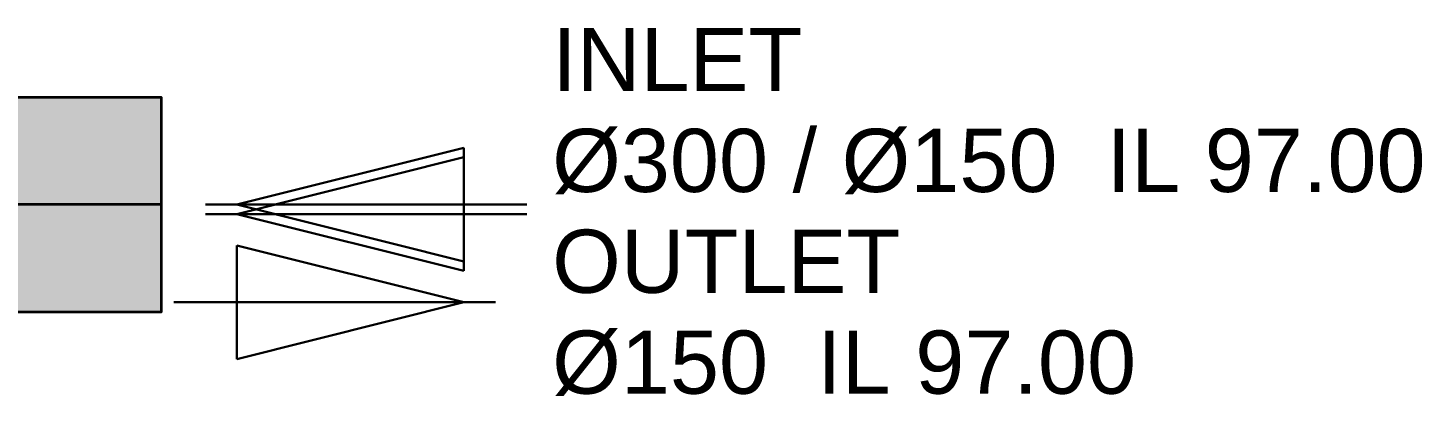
# Model space of a CAD drawing. Header units: millimetres. Extents: x -2152 to 17067, y -2134 to 3606.
# Drawn here: x 15116 to 17067, y -118 to 397 of the extents above; entities that cross this region are included whole.
import ezdxf

# ---------------------------------------------------------------- set-up
doc = ezdxf.new("R2010")
doc.units = ezdxf.units.MM
for name, color, linetype in [('ANNOTATIONS', 7, 'Continuous'), ('FLOW_INLET', 1, 'Continuous'), ('FLOW_OUTLET', 5, 'Continuous'), ('PIPES', 7, 'Continuous')]:
    doc.layers.add(name, color=color, linetype=linetype)
doc.styles.add('ARIAL', font='arial.ttf')

msp = doc.modelspace()

# ---------------------------------------------------------------- linework, layer by layer
at = {"layer": 'FLOW_INLET', "color": 1, "lineweight": 30}
for p, q in [((15726.1, 229.4), (15408.6, 150)), ((15726.1, 216.1), (15408.6, 136.7)), ((15726.1, 70.6), (15726.1, 229.4)), ((15726.1, 57.4), (15726.1, 216.1)), ((15814.3, 150), (15364.5, 150)), ((15814.3, 136.7), (15364.5, 136.7)), ((15726.1, 70.6), (15408.6, 150)), ((15726.1, 57.4), (15408.6, 136.7))]:
    msp.add_line(p, q, dxfattribs=at)
at = {"layer": 'FLOW_OUTLET', "color": 5, "lineweight": 30}
for p, q in [((15408.6, 92.6), (15726.1, 13.3)), ((15408.6, -66.1), (15408.6, 92.6)), ((15320.4, 13.3), (15770.2, 13.3)), ((15408.6, -66.1), (15726.1, 13.3))]:
    msp.add_line(p, q, dxfattribs=at)
at = {"layer": 'PIPES', "lineweight": 35}
for points in [[(14950, 0), (15302.8, 0), (15302.8, 300), (14950, 300)], [(14950, 0), (15302.8, 0), (15302.8, 150), (14950, 150)]]:
    msp.add_lwpolyline(points, close=True, dxfattribs=at)
at = {"layer": 'PIPES', "true_color": 0xbfbfbf}
for points in [[(14950, 0), (15302.8, 0), (14950, 300), (15302.8, 300)], [(14950, 0), (15302.8, 0), (14950, 150), (15302.8, 150)]]:
    msp.add_solid(points, dxfattribs=at)

# ---------------------------------------------------------------- texts
at = {"layer": 'ANNOTATIONS', "style": 'ARIAL'}
for s, height, p in [('INLET', 88.41, (15849.6, 308.8)), ('Ø300 / Ø150  IL 97.00', 88.406, (15849.6, 167.6)), ('OUTLET', 88.41, (15849.6, 26.5)), ('Ø150  IL 97.00', 88.406, (15849.6, -114.6))]:
    msp.add_text(s, height=height, dxfattribs=at).set_placement(p)

doc.saveas('drawing.dxf')
